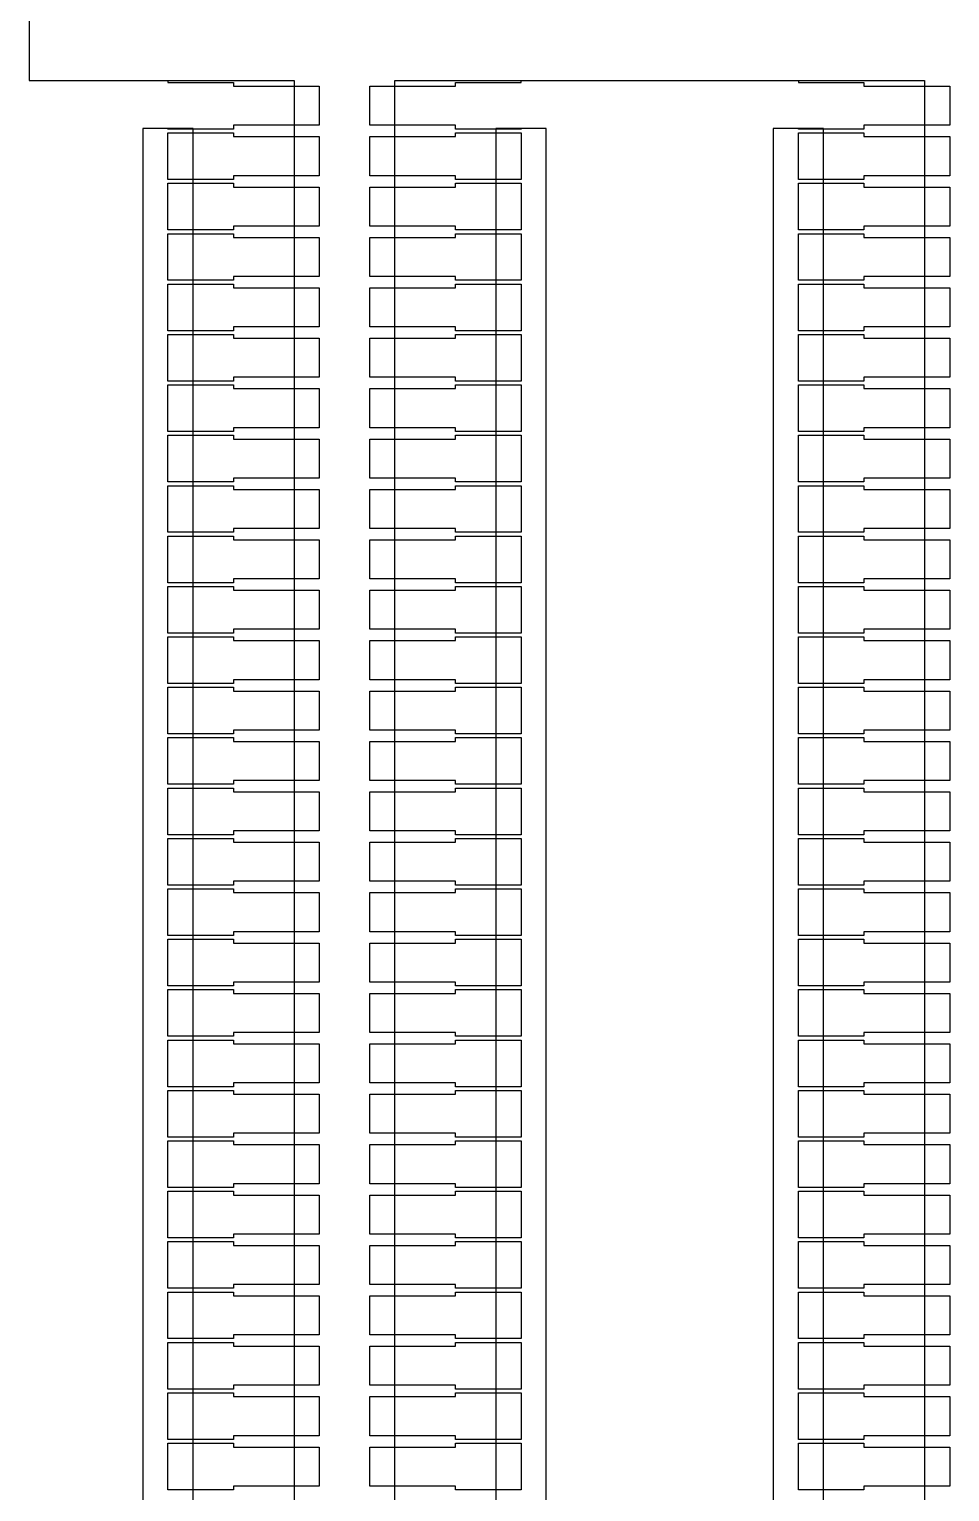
# Model space of a CAD drawing. Extents: x -38350 to 38650, y -35000 to 36000.
# Drawn here: x -30000 to -29635, y -560 to 20 of the extents above; entities that cross this region are included whole.
import ezdxf

# ---------------------------------------------------------------- set-up
doc = ezdxf.new("R2010")
doc.units = 0
doc.header["$MEASUREMENT"] = 0
doc.layers.add('Layer1', color=10, linetype='Continuous')

msp = doc.modelspace()

# ---------------------------------------------------------------- linework, layer by layer
for p, q in [((-30000, 7000), (-30000, 0)), ((-30000, 0), (-29945, 0)), ((-29945, 0), (-29945, -0.75)), ((-29805, -0.75), (-29805, 0)), ((-29805, 0), (-29695, 0)), ((-29695, 0), (-29695, -0.75)), ((-29945, -0.75), (-29919, -0.75)), ((-29919, -0.75), (-29919, -2.25)), ((-29919, -2.25), (-29885, -2.25)), ((-29885, -2.25), (-29885, -17.75)), ((-29865, -17.75), (-29865, -2.25)), ((-29865, -2.25), (-29831, -2.25)), ((-29831, -2.25), (-29831, -0.75)), ((-29831, -0.75), (-29805, -0.75)), ((-29695, -0.75), (-29669, -0.75)), ((-29669, -0.75), (-29669, -2.25)), ((-29669, -2.25), (-29635, -2.25)), ((-29635, -2.25), (-29635, -17.75)), ((-29945, -19), (-29955, -19)), ((-29955, -19), (-29955, -1000)), ((-29945, -19.25), (-29945, -19)), ((-29919, -19.25), (-29945, -19.25)), ((-29945, -39.25), (-29945, -20.75)), ((-29945, -20.75), (-29919, -20.75)), ((-29885, -17.75), (-29919, -17.75)), ((-29919, -17.75), (-29919, -19.25)), ((-29919, -20.75), (-29919, -22.25)), ((-29919, -22.25), (-29885, -22.25)), ((-29885, -22.25), (-29885, -37.75)), ((-29831, -17.75), (-29865, -17.75)), ((-29865, -37.75), (-29865, -22.25)), ((-29865, -22.25), (-29831, -22.25)), ((-29831, -19.25), (-29831, -17.75)), ((-29805, -19.25), (-29831, -19.25)), ((-29831, -22.25), (-29831, -20.75)), ((-29831, -20.75), (-29805, -20.75)), ((-29795, -19), (-29805, -19)), ((-29805, -19), (-29805, -19.25)), ((-29805, -20.75), (-29805, -39.25)), ((-29795, -1000), (-29795, -19)), ((-29695, -19), (-29705, -19)), ((-29705, -19), (-29705, -1000)), ((-29695, -19.25), (-29695, -19)), ((-29669, -19.25), (-29695, -19.25)), ((-29695, -39.25), (-29695, -20.75)), ((-29695, -20.75), (-29669, -20.75)), ((-29635, -17.75), (-29669, -17.75)), ((-29669, -17.75), (-29669, -19.25)), ((-29669, -20.75), (-29669, -22.25)), ((-29669, -22.25), (-29635, -22.25)), ((-29635, -22.25), (-29635, -37.75)), ((-29919, -39.25), (-29945, -39.25)), ((-29885, -37.75), (-29919, -37.75)), ((-29919, -37.75), (-29919, -39.25)), ((-29831, -37.75), (-29865, -37.75)), ((-29831, -39.25), (-29831, -37.75)), ((-29805, -39.25), (-29831, -39.25)), ((-29669, -39.25), (-29695, -39.25)), ((-29635, -37.75), (-29669, -37.75)), ((-29669, -37.75), (-29669, -39.25)), ((-29945, -59.25), (-29945, -40.75)), ((-29945, -40.75), (-29919, -40.75)), ((-29919, -40.75), (-29919, -42.25)), ((-29919, -42.25), (-29885, -42.25)), ((-29885, -42.25), (-29885, -57.75)), ((-29865, -57.75), (-29865, -42.25)), ((-29865, -42.25), (-29831, -42.25)), ((-29831, -42.25), (-29831, -40.75)), ((-29831, -40.75), (-29805, -40.75)), ((-29805, -40.75), (-29805, -59.25)), ((-29695, -59.25), (-29695, -40.75)), ((-29695, -40.75), (-29669, -40.75)), ((-29669, -40.75), (-29669, -42.25)), ((-29669, -42.25), (-29635, -42.25)), ((-29635, -42.25), (-29635, -57.75)), ((-29885, -57.75), (-29919, -57.75)), ((-29919, -57.75), (-29919, -59.25)), ((-29831, -57.75), (-29865, -57.75)), ((-29831, -59.25), (-29831, -57.75)), ((-29635, -57.75), (-29669, -57.75)), ((-29669, -57.75), (-29669, -59.25)), ((-29919, -59.25), (-29945, -59.25)), ((-29945, -79.25), (-29945, -60.75)), ((-29945, -60.75), (-29919, -60.75)), ((-29919, -60.75), (-29919, -62.25)), ((-29919, -62.25), (-29885, -62.25)), ((-29885, -62.25), (-29885, -77.75)), ((-29865, -77.75), (-29865, -62.25)), ((-29865, -62.25), (-29831, -62.25)), ((-29805, -59.25), (-29831, -59.25)), ((-29831, -62.25), (-29831, -60.75)), ((-29831, -60.75), (-29805, -60.75)), ((-29805, -60.75), (-29805, -79.25)), ((-29669, -59.25), (-29695, -59.25)), ((-29695, -79.25), (-29695, -60.75)), ((-29695, -60.75), (-29669, -60.75)), ((-29669, -60.75), (-29669, -62.25)), ((-29669, -62.25), (-29635, -62.25)), ((-29635, -62.25), (-29635, -77.75)), ((-29919, -79.25), (-29945, -79.25)), ((-29945, -99.25), (-29945, -80.75)), ((-29945, -80.75), (-29919, -80.75)), ((-29885, -77.75), (-29919, -77.75)), ((-29919, -77.75), (-29919, -79.25)), ((-29919, -80.75), (-29919, -82.25)), ((-29831, -77.75), (-29865, -77.75)), ((-29831, -79.25), (-29831, -77.75)), ((-29805, -79.25), (-29831, -79.25)), ((-29831, -82.25), (-29831, -80.75)), ((-29831, -80.75), (-29805, -80.75)), ((-29805, -80.75), (-29805, -99.25)), ((-29669, -79.25), (-29695, -79.25)), ((-29695, -99.25), (-29695, -80.75)), ((-29695, -80.75), (-29669, -80.75)), ((-29635, -77.75), (-29669, -77.75)), ((-29669, -77.75), (-29669, -79.25)), ((-29669, -80.75), (-29669, -82.25)), ((-29919, -82.25), (-29885, -82.25)), ((-29885, -82.25), (-29885, -97.75)), ((-29865, -97.75), (-29865, -82.25)), ((-29865, -82.25), (-29831, -82.25)), ((-29669, -82.25), (-29635, -82.25)), ((-29635, -82.25), (-29635, -97.75)), ((-29885, -97.75), (-29919, -97.75)), ((-29919, -97.75), (-29919, -99.25)), ((-29831, -97.75), (-29865, -97.75)), ((-29831, -99.25), (-29831, -97.75)), ((-29635, -97.75), (-29669, -97.75)), ((-29669, -97.75), (-29669, -99.25)), ((-29919, -99.25), (-29945, -99.25)), ((-29945, -119.25), (-29945, -100.75)), ((-29945, -100.75), (-29919, -100.75)), ((-29919, -100.75), (-29919, -102.25)), ((-29919, -102.25), (-29885, -102.25)), ((-29885, -102.25), (-29885, -117.75)), ((-29865, -117.75), (-29865, -102.25)), ((-29865, -102.25), (-29831, -102.25)), ((-29805, -99.25), (-29831, -99.25)), ((-29831, -102.25), (-29831, -100.75)), ((-29831, -100.75), (-29805, -100.75)), ((-29805, -100.75), (-29805, -119.25)), ((-29669, -99.25), (-29695, -99.25)), ((-29695, -119.25), (-29695, -100.75)), ((-29695, -100.75), (-29669, -100.75)), ((-29669, -100.75), (-29669, -102.25)), ((-29669, -102.25), (-29635, -102.25)), ((-29635, -102.25), (-29635, -117.75)), ((-29919, -119.25), (-29945, -119.25)), ((-29945, -139.25), (-29945, -120.75)), ((-29945, -120.75), (-29919, -120.75)), ((-29885, -117.75), (-29919, -117.75)), ((-29919, -117.75), (-29919, -119.25)), ((-29919, -120.75), (-29919, -122.25)), ((-29831, -117.75), (-29865, -117.75)), ((-29831, -119.25), (-29831, -117.75)), ((-29805, -119.25), (-29831, -119.25)), ((-29831, -122.25), (-29831, -120.75)), ((-29831, -120.75), (-29805, -120.75)), ((-29805, -120.75), (-29805, -139.25)), ((-29669, -119.25), (-29695, -119.25)), ((-29695, -139.25), (-29695, -120.75)), ((-29695, -120.75), (-29669, -120.75)), ((-29635, -117.75), (-29669, -117.75)), ((-29669, -117.75), (-29669, -119.25)), ((-29669, -120.75), (-29669, -122.25)), ((-29919, -122.25), (-29885, -122.25)), ((-29885, -122.25), (-29885, -137.75)), ((-29865, -137.75), (-29865, -122.25)), ((-29865, -122.25), (-29831, -122.25)), ((-29669, -122.25), (-29635, -122.25)), ((-29635, -122.25), (-29635, -137.75)), ((-29919, -139.25), (-29945, -139.25)), ((-29885, -137.75), (-29919, -137.75)), ((-29919, -137.75), (-29919, -139.25)), ((-29831, -137.75), (-29865, -137.75)), ((-29831, -139.25), (-29831, -137.75)), ((-29805, -139.25), (-29831, -139.25)), ((-29669, -139.25), (-29695, -139.25)), ((-29635, -137.75), (-29669, -137.75)), ((-29669, -137.75), (-29669, -139.25)), ((-29945, -159.25), (-29945, -140.75)), ((-29945, -140.75), (-29919, -140.75)), ((-29919, -140.75), (-29919, -142.25)), ((-29919, -142.25), (-29885, -142.25)), ((-29885, -142.25), (-29885, -157.75)), ((-29865, -157.75), (-29865, -142.25)), ((-29865, -142.25), (-29831, -142.25)), ((-29831, -142.25), (-29831, -140.75)), ((-29831, -140.75), (-29805, -140.75)), ((-29805, -140.75), (-29805, -159.25)), ((-29695, -159.25), (-29695, -140.75)), ((-29695, -140.75), (-29669, -140.75)), ((-29669, -140.75), (-29669, -142.25)), ((-29669, -142.25), (-29635, -142.25)), ((-29635, -142.25), (-29635, -157.75)), ((-29919, -159.25), (-29945, -159.25)), ((-29945, -179.25), (-29945, -160.75)), ((-29945, -160.75), (-29919, -160.75)), ((-29885, -157.75), (-29919, -157.75)), ((-29919, -157.75), (-29919, -159.25)), ((-29919, -160.75), (-29919, -162.25)), ((-29919, -162.25), (-29885, -162.25)), ((-29885, -162.25), (-29885, -177.75)), ((-29831, -157.75), (-29865, -157.75)), ((-29865, -177.75), (-29865, -162.25)), ((-29865, -162.25), (-29831, -162.25)), ((-29831, -159.25), (-29831, -157.75)), ((-29805, -159.25), (-29831, -159.25)), ((-29831, -162.25), (-29831, -160.75)), ((-29831, -160.75), (-29805, -160.75)), ((-29805, -160.75), (-29805, -179.25)), ((-29669, -159.25), (-29695, -159.25)), ((-29695, -179.25), (-29695, -160.75)), ((-29695, -160.75), (-29669, -160.75)), ((-29635, -157.75), (-29669, -157.75)), ((-29669, -157.75), (-29669, -159.25)), ((-29669, -160.75), (-29669, -162.25)), ((-29669, -162.25), (-29635, -162.25)), ((-29635, -162.25), (-29635, -177.75)), ((-29919, -179.25), (-29945, -179.25)), ((-29885, -177.75), (-29919, -177.75)), ((-29919, -177.75), (-29919, -179.25)), ((-29831, -177.75), (-29865, -177.75)), ((-29831, -179.25), (-29831, -177.75)), ((-29805, -179.25), (-29831, -179.25)), ((-29669, -179.25), (-29695, -179.25)), ((-29635, -177.75), (-29669, -177.75)), ((-29669, -177.75), (-29669, -179.25)), ((-29945, -199.25), (-29945, -180.75)), ((-29945, -180.75), (-29919, -180.75)), ((-29919, -180.75), (-29919, -182.25)), ((-29919, -182.25), (-29885, -182.25)), ((-29885, -182.25), (-29885, -197.75)), ((-29865, -197.75), (-29865, -182.25)), ((-29865, -182.25), (-29831, -182.25)), ((-29831, -182.25), (-29831, -180.75)), ((-29831, -180.75), (-29805, -180.75)), ((-29805, -180.75), (-29805, -199.25)), ((-29695, -199.25), (-29695, -180.75)), ((-29695, -180.75), (-29669, -180.75)), ((-29669, -180.75), (-29669, -182.25)), ((-29669, -182.25), (-29635, -182.25)), ((-29635, -182.25), (-29635, -197.75)), ((-29919, -199.25), (-29945, -199.25)), ((-29945, -219.25), (-29945, -200.75)), ((-29945, -200.75), (-29919, -200.75)), ((-29885, -197.75), (-29919, -197.75)), ((-29919, -197.75), (-29919, -199.25)), ((-29919, -200.75), (-29919, -202.25)), ((-29919, -202.25), (-29885, -202.25)), ((-29885, -202.25), (-29885, -217.75)), ((-29831, -197.75), (-29865, -197.75)), ((-29865, -217.75), (-29865, -202.25)), ((-29865, -202.25), (-29831, -202.25)), ((-29831, -199.25), (-29831, -197.75)), ((-29805, -199.25), (-29831, -199.25)), ((-29831, -202.25), (-29831, -200.75)), ((-29831, -200.75), (-29805, -200.75)), ((-29805, -200.75), (-29805, -219.25)), ((-29669, -199.25), (-29695, -199.25)), ((-29695, -219.25), (-29695, -200.75)), ((-29695, -200.75), (-29669, -200.75)), ((-29635, -197.75), (-29669, -197.75)), ((-29669, -197.75), (-29669, -199.25)), ((-29669, -200.75), (-29669, -202.25)), ((-29669, -202.25), (-29635, -202.25)), ((-29635, -202.25), (-29635, -217.75)), ((-29919, -219.25), (-29945, -219.25)), ((-29885, -217.75), (-29919, -217.75)), ((-29919, -217.75), (-29919, -219.25)), ((-29831, -217.75), (-29865, -217.75)), ((-29831, -219.25), (-29831, -217.75)), ((-29805, -219.25), (-29831, -219.25)), ((-29669, -219.25), (-29695, -219.25)), ((-29635, -217.75), (-29669, -217.75)), ((-29669, -217.75), (-29669, -219.25)), ((-29945, -239.25), (-29945, -220.75)), ((-29945, -220.75), (-29919, -220.75)), ((-29919, -220.75), (-29919, -222.25)), ((-29919, -222.25), (-29885, -222.25)), ((-29885, -222.25), (-29885, -237.75)), ((-29865, -237.75), (-29865, -222.25)), ((-29865, -222.25), (-29831, -222.25)), ((-29831, -222.25), (-29831, -220.75)), ((-29831, -220.75), (-29805, -220.75)), ((-29805, -220.75), (-29805, -239.25)), ((-29695, -239.25), (-29695, -220.75)), ((-29695, -220.75), (-29669, -220.75)), ((-29669, -220.75), (-29669, -222.25)), ((-29669, -222.25), (-29635, -222.25)), ((-29635, -222.25), (-29635, -237.75)), ((-29885, -237.75), (-29919, -237.75)), ((-29919, -237.75), (-29919, -239.25)), ((-29831, -237.75), (-29865, -237.75)), ((-29831, -239.25), (-29831, -237.75)), ((-29635, -237.75), (-29669, -237.75)), ((-29669, -237.75), (-29669, -239.25)), ((-29919, -239.25), (-29945, -239.25)), ((-29945, -259.25), (-29945, -240.75)), ((-29945, -240.75), (-29919, -240.75)), ((-29919, -240.75), (-29919, -242.25)), ((-29919, -242.25), (-29885, -242.25)), ((-29885, -242.25), (-29885, -257.75)), ((-29865, -257.75), (-29865, -242.25)), ((-29865, -242.25), (-29831, -242.25)), ((-29805, -239.25), (-29831, -239.25)), ((-29831, -242.25), (-29831, -240.75)), ((-29831, -240.75), (-29805, -240.75)), ((-29805, -240.75), (-29805, -259.25)), ((-29669, -239.25), (-29695, -239.25)), ((-29695, -259.25), (-29695, -240.75)), ((-29695, -240.75), (-29669, -240.75)), ((-29669, -240.75), (-29669, -242.25)), ((-29669, -242.25), (-29635, -242.25)), ((-29635, -242.25), (-29635, -257.75)), ((-29919, -259.25), (-29945, -259.25)), ((-29945, -279.25), (-29945, -260.75)), ((-29945, -260.75), (-29919, -260.75)), ((-29885, -257.75), (-29919, -257.75)), ((-29919, -257.75), (-29919, -259.25)), ((-29919, -260.75), (-29919, -262.25)), ((-29831, -257.75), (-29865, -257.75)), ((-29831, -259.25), (-29831, -257.75)), ((-29805, -259.25), (-29831, -259.25)), ((-29831, -262.25), (-29831, -260.75)), ((-29831, -260.75), (-29805, -260.75)), ((-29805, -260.75), (-29805, -279.25)), ((-29669, -259.25), (-29695, -259.25)), ((-29695, -279.25), (-29695, -260.75)), ((-29695, -260.75), (-29669, -260.75)), ((-29635, -257.75), (-29669, -257.75)), ((-29669, -257.75), (-29669, -259.25)), ((-29669, -260.75), (-29669, -262.25)), ((-29919, -262.25), (-29885, -262.25)), ((-29885, -262.25), (-29885, -277.75)), ((-29865, -277.75), (-29865, -262.25)), ((-29865, -262.25), (-29831, -262.25)), ((-29669, -262.25), (-29635, -262.25)), ((-29635, -262.25), (-29635, -277.75)), ((-29885, -277.75), (-29919, -277.75)), ((-29919, -277.75), (-29919, -279.25)), ((-29831, -277.75), (-29865, -277.75)), ((-29831, -279.25), (-29831, -277.75)), ((-29635, -277.75), (-29669, -277.75)), ((-29669, -277.75), (-29669, -279.25)), ((-29919, -279.25), (-29945, -279.25)), ((-29945, -299.25), (-29945, -280.75)), ((-29945, -280.75), (-29919, -280.75)), ((-29919, -280.75), (-29919, -282.25)), ((-29919, -282.25), (-29885, -282.25)), ((-29885, -282.25), (-29885, -297.75)), ((-29865, -297.75), (-29865, -282.25)), ((-29865, -282.25), (-29831, -282.25)), ((-29805, -279.25), (-29831, -279.25)), ((-29831, -282.25), (-29831, -280.75)), ((-29831, -280.75), (-29805, -280.75)), ((-29805, -280.75), (-29805, -299.25)), ((-29669, -279.25), (-29695, -279.25)), ((-29695, -299.25), (-29695, -280.75)), ((-29695, -280.75), (-29669, -280.75)), ((-29669, -280.75), (-29669, -282.25)), ((-29669, -282.25), (-29635, -282.25)), ((-29635, -282.25), (-29635, -297.75)), ((-29919, -299.25), (-29945, -299.25)), ((-29945, -319.25), (-29945, -300.75)), ((-29945, -300.75), (-29919, -300.75)), ((-29885, -297.75), (-29919, -297.75)), ((-29919, -297.75), (-29919, -299.25)), ((-29919, -300.75), (-29919, -302.25)), ((-29831, -297.75), (-29865, -297.75)), ((-29831, -299.25), (-29831, -297.75)), ((-29805, -299.25), (-29831, -299.25)), ((-29831, -302.25), (-29831, -300.75)), ((-29831, -300.75), (-29805, -300.75)), ((-29805, -300.75), (-29805, -319.25)), ((-29669, -299.25), (-29695, -299.25)), ((-29695, -319.25), (-29695, -300.75)), ((-29695, -300.75), (-29669, -300.75)), ((-29635, -297.75), (-29669, -297.75)), ((-29669, -297.75), (-29669, -299.25)), ((-29669, -300.75), (-29669, -302.25)), ((-29919, -302.25), (-29885, -302.25)), ((-29885, -302.25), (-29885, -317.75)), ((-29865, -317.75), (-29865, -302.25)), ((-29865, -302.25), (-29831, -302.25)), ((-29669, -302.25), (-29635, -302.25)), ((-29635, -302.25), (-29635, -317.75)), ((-29885, -317.75), (-29919, -317.75)), ((-29919, -317.75), (-29919, -319.25)), ((-29831, -317.75), (-29865, -317.75)), ((-29831, -319.25), (-29831, -317.75)), ((-29635, -317.75), (-29669, -317.75)), ((-29669, -317.75), (-29669, -319.25)), ((-29919, -319.25), (-29945, -319.25)), ((-29945, -339.25), (-29945, -320.75)), ((-29945, -320.75), (-29919, -320.75)), ((-29919, -320.75), (-29919, -322.25)), ((-29919, -322.25), (-29885, -322.25)), ((-29885, -322.25), (-29885, -337.75)), ((-29865, -337.75), (-29865, -322.25)), ((-29865, -322.25), (-29831, -322.25)), ((-29805, -319.25), (-29831, -319.25)), ((-29831, -322.25), (-29831, -320.75)), ((-29831, -320.75), (-29805, -320.75)), ((-29805, -320.75), (-29805, -339.25)), ((-29669, -319.25), (-29695, -319.25)), ((-29695, -339.25), (-29695, -320.75)), ((-29695, -320.75), (-29669, -320.75)), ((-29669, -320.75), (-29669, -322.25)), ((-29669, -322.25), (-29635, -322.25)), ((-29635, -322.25), (-29635, -337.75)), ((-29919, -339.25), (-29945, -339.25)), ((-29945, -359.25), (-29945, -340.75)), ((-29945, -340.75), (-29919, -340.75)), ((-29885, -337.75), (-29919, -337.75)), ((-29919, -337.75), (-29919, -339.25)), ((-29919, -340.75), (-29919, -342.25)), ((-29919, -342.25), (-29885, -342.25)), ((-29885, -342.25), (-29885, -357.75)), ((-29831, -337.75), (-29865, -337.75)), ((-29865, -357.75), (-29865, -342.25)), ((-29865, -342.25), (-29831, -342.25)), ((-29831, -339.25), (-29831, -337.75)), ((-29805, -339.25), (-29831, -339.25)), ((-29831, -342.25), (-29831, -340.75)), ((-29831, -340.75), (-29805, -340.75)), ((-29805, -340.75), (-29805, -359.25)), ((-29669, -339.25), (-29695, -339.25)), ((-29695, -359.25), (-29695, -340.75)), ((-29695, -340.75), (-29669, -340.75)), ((-29635, -337.75), (-29669, -337.75)), ((-29669, -337.75), (-29669, -339.25)), ((-29669, -340.75), (-29669, -342.25)), ((-29669, -342.25), (-29635, -342.25)), ((-29635, -342.25), (-29635, -357.75)), ((-29919, -359.25), (-29945, -359.25)), ((-29885, -357.75), (-29919, -357.75)), ((-29919, -357.75), (-29919, -359.25)), ((-29831, -357.75), (-29865, -357.75)), ((-29831, -359.25), (-29831, -357.75)), ((-29805, -359.25), (-29831, -359.25)), ((-29669, -359.25), (-29695, -359.25)), ((-29635, -357.75), (-29669, -357.75)), ((-29669, -357.75), (-29669, -359.25)), ((-29945, -379.25), (-29945, -360.75)), ((-29945, -360.75), (-29919, -360.75)), ((-29919, -360.75), (-29919, -362.25)), ((-29919, -362.25), (-29885, -362.25)), ((-29885, -362.25), (-29885, -377.75)), ((-29865, -377.75), (-29865, -362.25)), ((-29865, -362.25), (-29831, -362.25)), ((-29831, -362.25), (-29831, -360.75)), ((-29831, -360.75), (-29805, -360.75)), ((-29805, -360.75), (-29805, -379.25)), ((-29695, -379.25), (-29695, -360.75)), ((-29695, -360.75), (-29669, -360.75)), ((-29669, -360.75), (-29669, -362.25)), ((-29669, -362.25), (-29635, -362.25)), ((-29635, -362.25), (-29635, -377.75)), ((-29919, -379.25), (-29945, -379.25)), ((-29945, -399.25), (-29945, -380.75)), ((-29945, -380.75), (-29919, -380.75)), ((-29885, -377.75), (-29919, -377.75)), ((-29919, -377.75), (-29919, -379.25)), ((-29919, -380.75), (-29919, -382.25)), ((-29919, -382.25), (-29885, -382.25)), ((-29885, -382.25), (-29885, -397.75)), ((-29831, -377.75), (-29865, -377.75)), ((-29865, -397.75), (-29865, -382.25)), ((-29865, -382.25), (-29831, -382.25)), ((-29831, -379.25), (-29831, -377.75)), ((-29805, -379.25), (-29831, -379.25)), ((-29831, -382.25), (-29831, -380.75)), ((-29831, -380.75), (-29805, -380.75)), ((-29805, -380.75), (-29805, -399.25)), ((-29669, -379.25), (-29695, -379.25)), ((-29695, -399.25), (-29695, -380.75)), ((-29695, -380.75), (-29669, -380.75)), ((-29635, -377.75), (-29669, -377.75)), ((-29669, -377.75), (-29669, -379.25)), ((-29669, -380.75), (-29669, -382.25)), ((-29669, -382.25), (-29635, -382.25)), ((-29635, -382.25), (-29635, -397.75)), ((-29919, -399.25), (-29945, -399.25)), ((-29885, -397.75), (-29919, -397.75)), ((-29919, -397.75), (-29919, -399.25)), ((-29831, -397.75), (-29865, -397.75)), ((-29831, -399.25), (-29831, -397.75)), ((-29805, -399.25), (-29831, -399.25)), ((-29669, -399.25), (-29695, -399.25)), ((-29635, -397.75), (-29669, -397.75)), ((-29669, -397.75), (-29669, -399.25)), ((-29945, -419.25), (-29945, -400.75)), ((-29945, -400.75), (-29919, -400.75)), ((-29919, -400.75), (-29919, -402.25)), ((-29919, -402.25), (-29885, -402.25)), ((-29885, -402.25), (-29885, -417.75)), ((-29865, -417.75), (-29865, -402.25)), ((-29865, -402.25), (-29831, -402.25)), ((-29831, -402.25), (-29831, -400.75)), ((-29831, -400.75), (-29805, -400.75)), ((-29805, -400.75), (-29805, -419.25)), ((-29695, -419.25), (-29695, -400.75)), ((-29695, -400.75), (-29669, -400.75)), ((-29669, -400.75), (-29669, -402.25)), ((-29669, -402.25), (-29635, -402.25)), ((-29635, -402.25), (-29635, -417.75)), ((-29885, -417.75), (-29919, -417.75)), ((-29919, -417.75), (-29919, -419.25)), ((-29831, -417.75), (-29865, -417.75)), ((-29831, -419.25), (-29831, -417.75)), ((-29635, -417.75), (-29669, -417.75)), ((-29669, -417.75), (-29669, -419.25)), ((-29919, -419.25), (-29945, -419.25)), ((-29945, -439.25), (-29945, -420.75)), ((-29945, -420.75), (-29919, -420.75)), ((-29919, -420.75), (-29919, -422.25)), ((-29919, -422.25), (-29885, -422.25)), ((-29885, -422.25), (-29885, -437.75)), ((-29865, -437.75), (-29865, -422.25)), ((-29865, -422.25), (-29831, -422.25)), ((-29805, -419.25), (-29831, -419.25)), ((-29831, -422.25), (-29831, -420.75)), ((-29831, -420.75), (-29805, -420.75)), ((-29805, -420.75), (-29805, -439.25)), ((-29669, -419.25), (-29695, -419.25)), ((-29695, -439.25), (-29695, -420.75)), ((-29695, -420.75), (-29669, -420.75)), ((-29669, -420.75), (-29669, -422.25)), ((-29669, -422.25), (-29635, -422.25)), ((-29635, -422.25), (-29635, -437.75)), ((-29919, -439.25), (-29945, -439.25)), ((-29945, -459.25), (-29945, -440.75)), ((-29945, -440.75), (-29919, -440.75)), ((-29885, -437.75), (-29919, -437.75)), ((-29919, -437.75), (-29919, -439.25)), ((-29919, -440.75), (-29919, -442.25)), ((-29831, -437.75), (-29865, -437.75)), ((-29831, -439.25), (-29831, -437.75)), ((-29805, -439.25), (-29831, -439.25)), ((-29831, -442.25), (-29831, -440.75)), ((-29831, -440.75), (-29805, -440.75)), ((-29805, -440.75), (-29805, -459.25)), ((-29669, -439.25), (-29695, -439.25)), ((-29695, -459.25), (-29695, -440.75)), ((-29695, -440.75), (-29669, -440.75)), ((-29635, -437.75), (-29669, -437.75)), ((-29669, -437.75), (-29669, -439.25)), ((-29669, -440.75), (-29669, -442.25)), ((-29919, -442.25), (-29885, -442.25)), ((-29885, -442.25), (-29885, -457.75)), ((-29865, -457.75), (-29865, -442.25)), ((-29865, -442.25), (-29831, -442.25)), ((-29669, -442.25), (-29635, -442.25)), ((-29635, -442.25), (-29635, -457.75)), ((-29885, -457.75), (-29919, -457.75)), ((-29919, -457.75), (-29919, -459.25)), ((-29831, -457.75), (-29865, -457.75)), ((-29831, -459.25), (-29831, -457.75)), ((-29635, -457.75), (-29669, -457.75)), ((-29669, -457.75), (-29669, -459.25)), ((-29919, -459.25), (-29945, -459.25)), ((-29945, -479.25), (-29945, -460.75)), ((-29945, -460.75), (-29919, -460.75)), ((-29919, -460.75), (-29919, -462.25)), ((-29919, -462.25), (-29885, -462.25)), ((-29885, -462.25), (-29885, -477.75)), ((-29865, -477.75), (-29865, -462.25)), ((-29865, -462.25), (-29831, -462.25)), ((-29805, -459.25), (-29831, -459.25)), ((-29831, -462.25), (-29831, -460.75)), ((-29831, -460.75), (-29805, -460.75)), ((-29805, -460.75), (-29805, -479.25)), ((-29669, -459.25), (-29695, -459.25)), ((-29695, -479.25), (-29695, -460.75)), ((-29695, -460.75), (-29669, -460.75)), ((-29669, -460.75), (-29669, -462.25)), ((-29669, -462.25), (-29635, -462.25)), ((-29635, -462.25), (-29635, -477.75)), ((-29919, -479.25), (-29945, -479.25)), ((-29945, -499.25), (-29945, -480.75)), ((-29945, -480.75), (-29919, -480.75)), ((-29885, -477.75), (-29919, -477.75)), ((-29919, -477.75), (-29919, -479.25)), ((-29919, -480.75), (-29919, -482.25)), ((-29831, -477.75), (-29865, -477.75)), ((-29831, -479.25), (-29831, -477.75)), ((-29805, -479.25), (-29831, -479.25)), ((-29831, -482.25), (-29831, -480.75)), ((-29831, -480.75), (-29805, -480.75)), ((-29805, -480.75), (-29805, -499.25)), ((-29669, -479.25), (-29695, -479.25)), ((-29695, -499.25), (-29695, -480.75)), ((-29695, -480.75), (-29669, -480.75)), ((-29635, -477.75), (-29669, -477.75)), ((-29669, -477.75), (-29669, -479.25)), ((-29669, -480.75), (-29669, -482.25)), ((-29919, -482.25), (-29885, -482.25)), ((-29885, -482.25), (-29885, -497.75)), ((-29865, -497.75), (-29865, -482.25)), ((-29865, -482.25), (-29831, -482.25)), ((-29669, -482.25), (-29635, -482.25)), ((-29635, -482.25), (-29635, -497.75)), ((-29885, -497.75), (-29919, -497.75)), ((-29919, -497.75), (-29919, -499.25)), ((-29831, -497.75), (-29865, -497.75)), ((-29831, -499.25), (-29831, -497.75)), ((-29635, -497.75), (-29669, -497.75)), ((-29669, -497.75), (-29669, -499.25)), ((-29919, -499.25), (-29945, -499.25)), ((-29945, -519.25), (-29945, -500.75)), ((-29945, -500.75), (-29919, -500.75)), ((-29919, -500.75), (-29919, -502.25)), ((-29919, -502.25), (-29885, -502.25)), ((-29885, -502.25), (-29885, -517.75)), ((-29865, -517.75), (-29865, -502.25)), ((-29865, -502.25), (-29831, -502.25)), ((-29805, -499.25), (-29831, -499.25)), ((-29831, -502.25), (-29831, -500.75)), ((-29831, -500.75), (-29805, -500.75)), ((-29805, -500.75), (-29805, -519.25)), ((-29669, -499.25), (-29695, -499.25)), ((-29695, -519.25), (-29695, -500.75)), ((-29695, -500.75), (-29669, -500.75)), ((-29669, -500.75), (-29669, -502.25)), ((-29669, -502.25), (-29635, -502.25)), ((-29635, -502.25), (-29635, -517.75)), ((-29919, -519.25), (-29945, -519.25)), ((-29945, -539.25), (-29945, -520.75)), ((-29945, -520.75), (-29919, -520.75)), ((-29885, -517.75), (-29919, -517.75)), ((-29919, -517.75), (-29919, -519.25)), ((-29919, -520.75), (-29919, -522.25)), ((-29919, -522.25), (-29885, -522.25)), ((-29885, -522.25), (-29885, -537.75)), ((-29831, -517.75), (-29865, -517.75)), ((-29865, -537.75), (-29865, -522.25)), ((-29865, -522.25), (-29831, -522.25)), ((-29831, -519.25), (-29831, -517.75)), ((-29805, -519.25), (-29831, -519.25)), ((-29831, -522.25), (-29831, -520.75)), ((-29831, -520.75), (-29805, -520.75)), ((-29805, -520.75), (-29805, -539.25)), ((-29669, -519.25), (-29695, -519.25)), ((-29695, -539.25), (-29695, -520.75)), ((-29695, -520.75), (-29669, -520.75)), ((-29635, -517.75), (-29669, -517.75)), ((-29669, -517.75), (-29669, -519.25)), ((-29669, -520.75), (-29669, -522.25)), ((-29669, -522.25), (-29635, -522.25)), ((-29635, -522.25), (-29635, -537.75)), ((-29919, -539.25), (-29945, -539.25)), ((-29885, -537.75), (-29919, -537.75)), ((-29919, -537.75), (-29919, -539.25)), ((-29831, -537.75), (-29865, -537.75)), ((-29831, -539.25), (-29831, -537.75)), ((-29805, -539.25), (-29831, -539.25)), ((-29669, -539.25), (-29695, -539.25)), ((-29635, -537.75), (-29669, -537.75)), ((-29669, -537.75), (-29669, -539.25)), ((-29945, -559.25), (-29945, -540.75)), ((-29945, -540.75), (-29919, -540.75)), ((-29919, -540.75), (-29919, -542.25)), ((-29919, -542.25), (-29885, -542.25)), ((-29885, -542.25), (-29885, -557.75)), ((-29865, -557.75), (-29865, -542.25)), ((-29865, -542.25), (-29831, -542.25)), ((-29831, -542.25), (-29831, -540.75)), ((-29831, -540.75), (-29805, -540.75)), ((-29805, -540.75), (-29805, -559.25)), ((-29695, -559.25), (-29695, -540.75)), ((-29695, -540.75), (-29669, -540.75)), ((-29669, -540.75), (-29669, -542.25)), ((-29669, -542.25), (-29635, -542.25)), ((-29635, -542.25), (-29635, -557.75)), ((-29919, -559.25), (-29945, -559.25)), ((-29885, -557.75), (-29919, -557.75)), ((-29919, -557.75), (-29919, -559.25)), ((-29831, -557.75), (-29865, -557.75)), ((-29831, -559.25), (-29831, -557.75)), ((-29805, -559.25), (-29831, -559.25)), ((-29669, -559.25), (-29695, -559.25)), ((-29635, -557.75), (-29669, -557.75)), ((-29669, -557.75), (-29669, -559.25))]:
    msp.add_line(p, q)
at = {"layer": 'Layer1'}
for p, q in [((-30000, 7000), (-30000, 0)), ((-30000, 0), (-29895, 0)), ((-29895, 0), (-29895, -1000)), ((-29855, -1000), (-29855, 0)), ((-29855, 0), (-29645, 0)), ((-29645, 0), (-29645, -1000)), ((-29935, -19), (-29955, -19)), ((-29955, -19), (-29955, -1000)), ((-29935, -1000), (-29935, -19)), ((-29795, -19), (-29815, -19)), ((-29815, -19), (-29815, -1000)), ((-29795, -1000), (-29795, -19)), ((-29685, -19), (-29705, -19)), ((-29705, -19), (-29705, -1000)), ((-29685, -1000), (-29685, -19))]:
    msp.add_line(p, q, dxfattribs=at)

doc.saveas('drawing.dxf')
